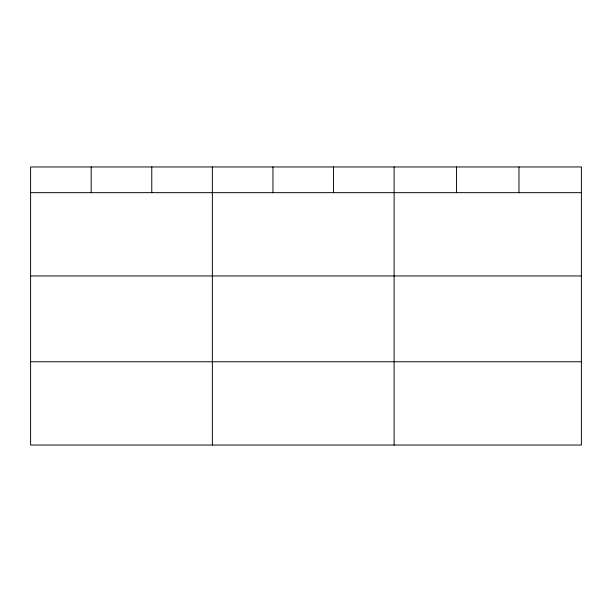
<?xml version="1.0" encoding="UTF-8"?>
<svg xmlns="http://www.w3.org/2000/svg" width="612" height="612" viewBox="0 0 612 612"><rect width="100%" height="100%" fill="white"/><g stroke="black" fill="none" stroke-linecap="round" stroke-linejoin="round"><path stroke-width="0.92" d="M581.4 192.665L581.4 445.039L30.6 445.039L30.6 166.961L581.4 166.961L581.4 192.665L30.6 192.665M30.6 275.951L581.4 275.951M30.6 361.753L581.4 361.753M518.976 166.961L518.976 192.665M456.552 166.961L456.552 192.665M394.128 166.961L394.128 445.039M333.54 166.961L333.54 192.665M272.952 166.961L272.952 192.665M212.364 166.961L212.364 445.039M151.776 166.961L151.776 192.665M91.188 166.961L91.188 192.665"/></g></svg>
